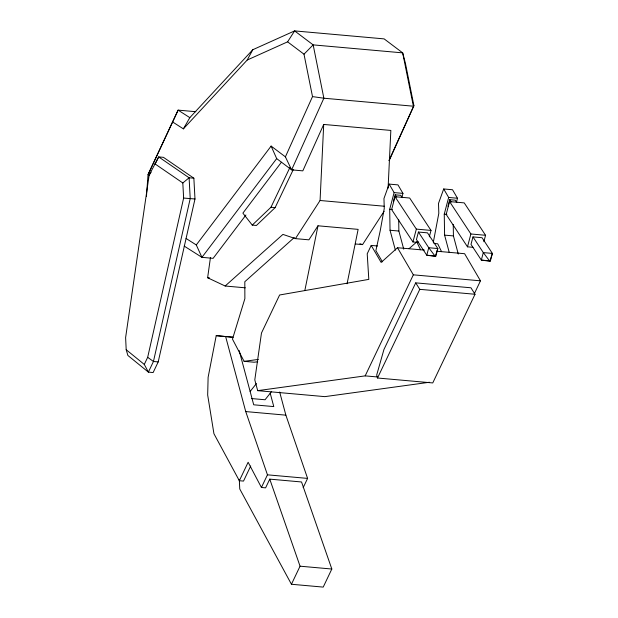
<?xml version="1.0" encoding="UTF-8"?>
<svg xmlns="http://www.w3.org/2000/svg" width="618" height="618" viewBox="0 0 618 618"><rect width="100%" height="100%" fill="white"/><g stroke="black" fill="none" stroke-linecap="round" stroke-linejoin="round"><path stroke-width="0.93" d="M210.437 257.629L207.625 277.752L225.161 286.018L282.928 234.407L295.419 238.625L320.07 200.495L323.708 124.442L390.846 130.429L388.081 188.196M146.451 196.377L148.042 174.6L178.115 110.12L195.829 111.703M149.123 175.18L125.616 337.598L126.196 349.718L127.88 355.45L148.382 372.121L153.14 372.546L158.208 361.909L194.987 198.988L193.859 178.208L163.438 157.335L158.672 156.91L149.123 175.18L151.132 172.128M216.215 335.651L232.94 337.243L216.215 335.651L208.119 377.297L207.671 395.01L213.936 433.728L239.336 480.719L243.515 481.09L250.715 465.987M304.829 290.53L317.992 225.794L358.131 229.371L347.069 283.793M433.311 242.318L438.811 213.341L438.51 203.392L443.693 188.961L452.523 189.749L457.49 198.247L456.509 201.955M155.744 162.828L158.672 156.91L189.1 177.783L190.22 198.563L153.449 361.484L148.382 372.121L144.288 364.435L147.679 357.312L183.631 198.061L182.812 182.974L154.786 163.747M395.381 250.182L390.043 230.259L389.695 209.27L394.114 192.592L389.139 184.094L397.969 184.882L402.944 193.38L401.963 197.088M393.427 201.391L395.165 194.817L400.719 195.311L402.256 197.644M429.309 236.841L431.009 230.421L409.688 198.023L395.018 196.717L391.619 209.564L412.948 241.962L418.44 242.449M412.948 241.962L416.347 229.108L395.018 196.717M418.425 232.044L416.447 239.529L426.775 255.219L435.273 256.393L435.852 256.03L437.83 248.544L427.501 232.855L418.425 232.044L428.753 247.733L435.273 256.393L437.83 248.544L428.753 247.733L426.775 255.219L435.852 256.03M449.209 252.337L444.597 235.126L444.249 214.137L448.66 197.459L443.693 188.961M447.973 206.257L449.711 199.684L455.273 200.178L456.802 202.511M483.855 241.708L485.555 235.288L464.234 202.889L449.572 201.584L446.173 214.431L467.494 246.829L472.994 247.316M467.494 246.829L470.893 233.975L449.572 201.584M472.979 236.91L471.001 244.396L481.329 260.085L489.827 261.26L490.406 260.896L492.384 253.411L482.055 237.721L472.979 236.91L483.307 252.6L489.827 261.26L492.384 253.411L483.307 252.6L481.329 260.085L490.406 260.896M389.139 184.094L383.963 198.525L384.257 208.475L380.209 230.862L375.875 250.638L382.403 261.808M323.708 124.442L302.82 170.862L291.626 169.865L285.4 156.848L312.507 96.601L303.994 54.191L287.602 41.839L247.215 60.016L183.376 128.868L172.492 121.87M389.008 160.379L413.913 105.655L405.4 63.237L402.681 52.87L384.133 38.888L294.616 30.9L252.793 49.726L189.819 117.644L183.376 128.868M389.162 160.657L413.913 105.655M281.391 162.264L242.882 213.14L252.252 225.091L270.962 207.246L289.927 167.455M252.252 225.091L256.424 225.47L275.141 207.617L293.28 169.556M239.336 480.719L248.135 462.256L261.422 487.478L265.601 487.857L269.757 479.135L301.538 481.97L331.827 569.024L323.214 587.1L291.441 584.265L239.761 488.977L239.282 479.375M377.498 245.987L371.202 245.423L367.216 253.782L368.807 279.382L279.606 294.995L261.476 333.032L254.801 379.877L257.691 390.653L324.829 396.64L429.456 382.256M261.422 487.478L267.455 474.825L245.732 411.573L225.64 336.594M303.168 487.687L307.594 478.402L285.871 415.157L279.668 392.013M257.691 390.653L365.176 375.875L413.334 274.832L397.482 247.725L381.151 262.441L371.202 245.423M415.713 282.859L383.933 349.533L376.702 374.964L377.521 378.007L432.755 382.936L475.018 294.261L470.947 287.787L415.713 282.859L419.784 289.332L475.018 294.261M377.521 378.007L419.784 289.332M291.441 584.265L300.054 566.188L269.757 479.135M474.245 293.89L480.472 280.827L464.62 253.712L436.771 251.225M148.042 174.6L178.115 110.12L189.819 117.644M247.215 60.016L252.793 49.726M287.602 41.839L294.616 30.9L313.164 44.882L402.681 52.87L413.38 106.203L323.863 98.216L312.507 96.601M317.992 225.794L308.915 239.83L295.419 238.625M355.358 243.971L362.557 244.612L384.126 211.256M245.91 215.033L213.125 258.339L201.939 257.343L196.285 244.944L271.117 146.087L285.4 156.848M271.117 146.087L276.679 158.602L201.939 257.343L184.195 246.088M250.143 391.472L256.4 383.585M271.348 391.827L265.052 399.761L251.673 398.564M303.994 54.191L313.164 44.882L323.863 98.216L291.626 169.865L276.679 158.602M294.276 237.536L244.813 281.723L244.875 298.672L232.476 339.135L244.095 361.329L254.129 362.225L257.706 361.746M409.077 248.637L416.771 241.932L418.68 242.101M182.812 182.974L189.1 177.783L193.859 178.208M244.095 361.329L258.339 359.429M183.631 198.061L194.987 198.988M394.114 192.592L402.944 193.38M448.66 197.459L457.49 198.247M320.07 200.495L384.334 206.234M389.695 209.27L392.345 209.51M444.249 214.137L446.899 214.376M270.962 207.246L275.141 207.617M416.347 229.108L431.009 230.421M470.893 233.975L485.555 235.288M390.043 230.259L398.873 231.047L403.724 249.162M444.597 235.126L453.427 235.914L458.278 254.029M433.936 243.461L437.753 243.801L441.538 251.657M397.482 247.725L424.373 250.12M413.334 274.832L480.472 280.827M207.625 277.752L209.541 277.93M225.161 286.018L245.307 287.81M365.176 375.875L377.644 376.988M158.208 361.909L153.449 361.484L147.679 357.312M245.732 411.573L285.871 415.157M267.455 474.825L307.594 478.402M300.054 566.188L331.827 569.024M359.877 243.708L362.557 244.612M186.072 238.471L196.285 244.944M126.196 349.718L144.288 364.435M449.711 199.684L451.248 202.016M395.165 194.817L396.702 197.15M416.771 241.932L420.564 249.78M270.213 393.264L273.782 406.59L253.712 404.798L239.166 350.522M453.233 224.465L453.427 235.914M398.687 219.599L398.873 231.047"/></g></svg>
